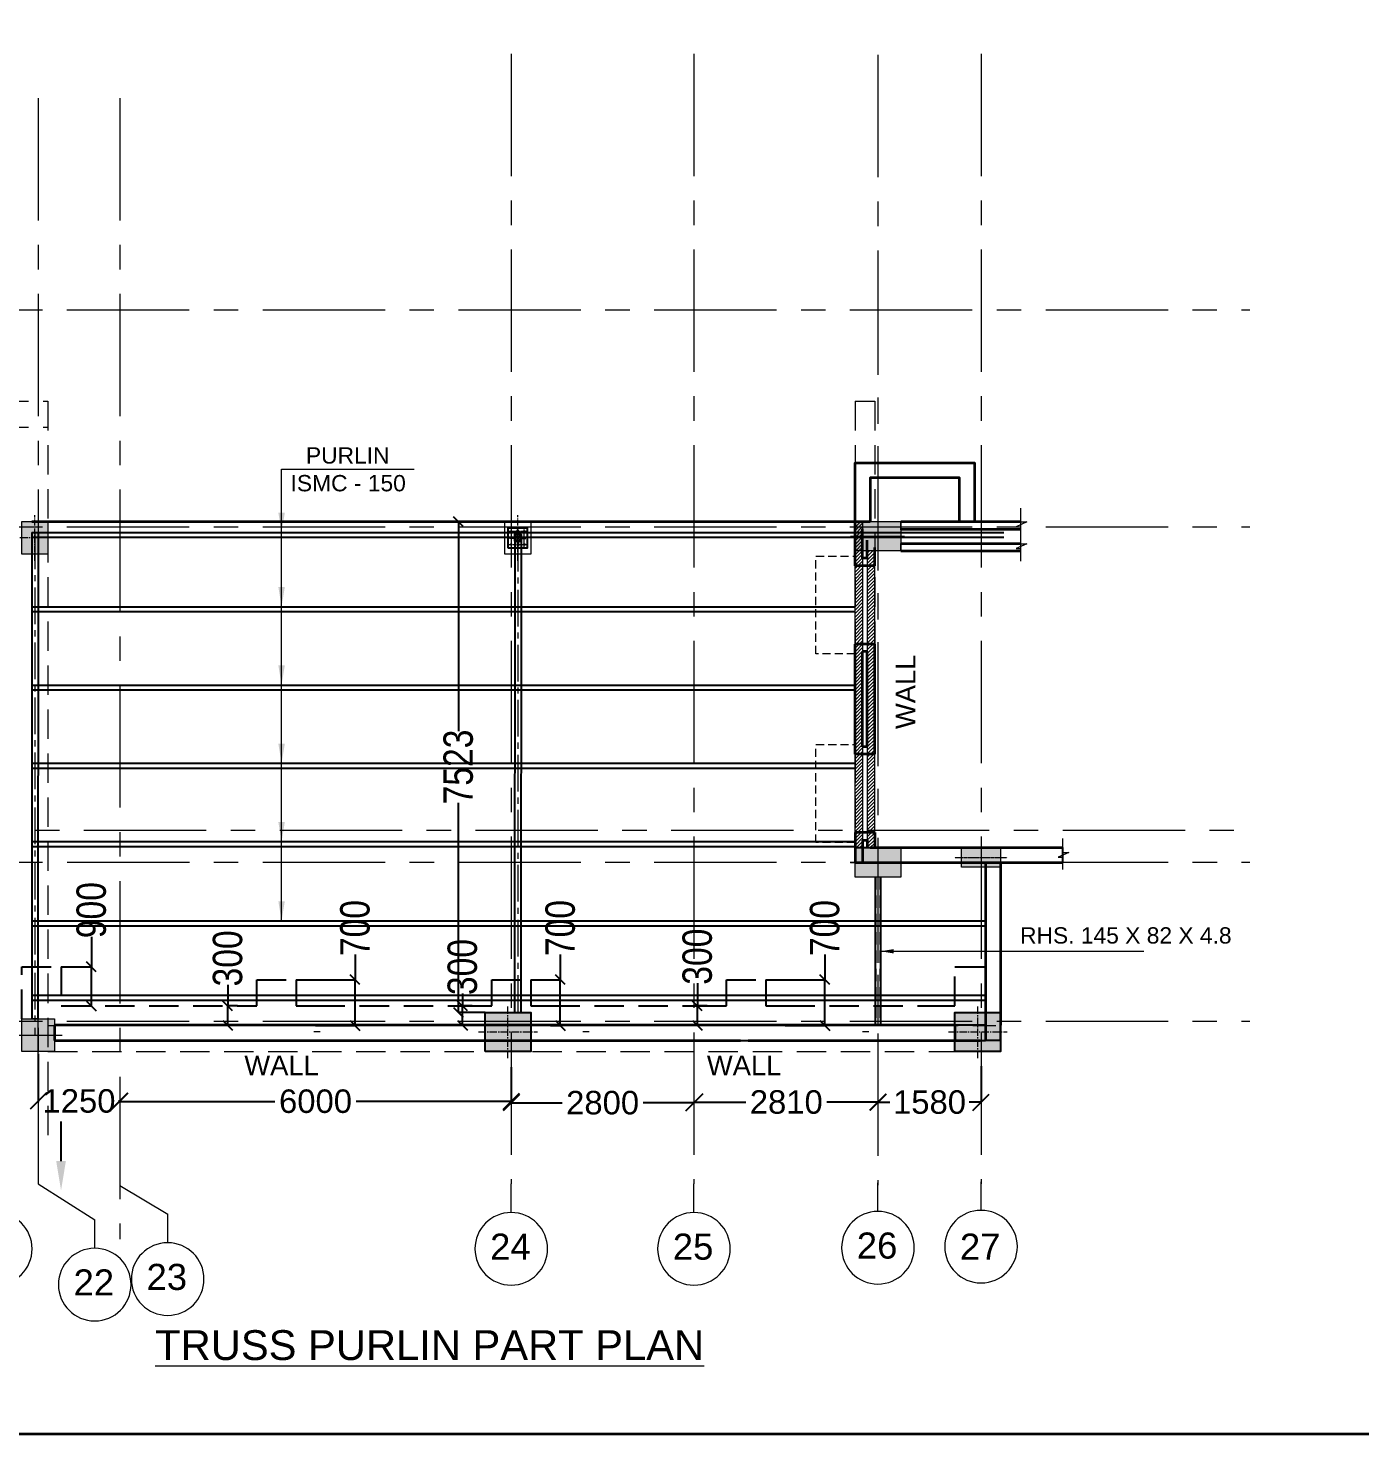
# Model space of a CAD drawing. Header units: inches. Extents: x 1789308 to 1948517, y 1504002 to 1708835.
# Drawn here: x 1838622 to 1859033, y 1604119 to 1625667 of the extents above; entities that cross this region are included whole.
import ezdxf
from ezdxf import colors
from ezdxf.entities.mleader import LeaderData, LeaderLine
from ezdxf.enums import TextEntityAlignment as Align
from ezdxf.math import Vec2, Vec3

# ---------------------------------------------------------------- set-up
doc = ezdxf.new("R2010")
doc.units = ezdxf.units.IN
doc.header["$LTSCALE"] = 0.015
doc.header["$MEASUREMENT"] = 0
doc.header["$PDMODE"] = 34
doc.header["$PDSIZE"] = -0.1
for name, pattern in [('$DDT_AUDIT_GENERATED_(C)', [0]), ('CENTER', [2, 1.25, -0.25, 0.25, -0.25]), ('CENTER2', [1.125, 0.75, -0.125, 0.125, -0.125]), ('DASHED2', [0.375, 0.25, -0.125]), ('HIDDEN', [0.375, 0.25, -0.125]), ('HIDDEN2', [0.1875, 0.125, -0.0625])]:
    doc.linetypes.add(name, pattern=pattern)
for name, color, linetype, lineweight in [('CENTER LINE', 1, 'CENTER2', 18), ('COLUMN - HACTH - STR', 25, '$DDT_AUDIT_GENERATED_(C)', 15), ('COLUMN - STR', 6, 'Continuous', 15), ('ELE', 8, 'Continuous', 13), ('GRID - BEAM - STR', 251, 'CENTER', 18), ('GRID - COLUMN - STR', 251, 'CENTER', 15), ('PLATE', 1, 'Continuous', 25), ('SECTION -  LINE - STR', 3, 'Continuous', 20), ('TEXT', 7, 'Continuous', 5), ('TRUSS', 82, 'Continuous', 25), ('wall', 1, 'Continuous', 35)]:
    doc.layers.add(name, color=color, linetype=linetype, lineweight=lineweight)
for name, color, linetype in [('DIM - GRID - STR', 7, 'Continuous'), ('DIM DEM', 191, 'Continuous'), ('dimantion', 113, 'Continuous'), ('STR_Dimension_Pranav', 30, 'Continuous'), ('TITLE', 7, 'Continuous'), ('TXT', 2, 'Continuous')]:
    doc.layers.add(name, color=color, linetype=linetype)
doc.styles.add('a1', font='arial.ttf', dxfattribs={"height": 2})
doc.styles.add('arial', font='ARIALN.TTF')
doc.styles.add('ARIAL NARROW', font='ARIALN.TTF')
doc.styles.add('Basic', font='arial.ttf')
doc.styles.add('DIM 400', font='times.ttf', dxfattribs={"height": 400})
doc.styles.add('PRADEEP - STR', font='swissel.ttf')
doc.dimstyles.new('GRID DIM', dxfattribs={"dimtxt": 350, "dimasz": 250, "dimexe": 0.1, "dimexo": 0.1, "dimgap": 0.09, "dimtad": 0, "dimdec": 0, "dimzin": 0, "dimdsep": 46, "dimtxsty": 'PRADEEP - STR', "dimblk": 'OBLIQUE', "dimcen": 0.09, "dimclrd": 73, "dimclre": 73, "dimclrt": 256, "dimadec": 0, "dimazin": 0, "dimtfac": 1, "dimtdec": 0, "dimtofl": 0, "dimtmove": 1, "dimatfit": 3, "dimfxl": 1.25, "dimtolj": 1, "dimtzin": 0, "dimlwd": -1, "dimlwe": -1, "dimarcsym": 2})
doc.dimstyles.new('SHIFT DIM', dxfattribs={"dimtxt": 250, "dimasz": 200, "dimexe": 100, "dimexo": 100, "dimgap": 0.02, "dimtad": 0, "dimdec": 0, "dimzin": 0, "dimdsep": 46, "dimtxsty": 'ARIAL NARROW', "dimblk": 'OBLIQUE', "dimcen": 0.09, "dimdle": 150, "dimclrd": 256, "dimclre": 256, "dimclrt": 7, "dimadec": 0, "dimazin": 0, "dimtfac": 1, "dimtdec": 0, "dimtofl": 0, "dimtmove": 0, "dimatfit": 3, "dimfxl": 0.1, "dimtolj": 1, "dimtzin": 0, "dimlwd": 13, "dimlwe": 13, "dimarcsym": 0})
doc.dimstyles.new('Working Dim', dxfattribs={"dimtxt": 250, "dimasz": 200, "dimexe": 0.09, "dimexo": 0.0625, "dimgap": 0, "dimtad": 0, "dimdec": 0, "dimzin": 0, "dimdsep": 46, "dimtxsty": 'PRADEEP - STR', "dimblk": 'OBLIQUE', "dimcen": 0.09, "dimclrd": 256, "dimclre": 256, "dimadec": 0, "dimazin": 0, "dimtfac": 1, "dimtdec": 0, "dimtofl": 0, "dimtmove": 1, "dimatfit": 3, "dimldrblk": 'OBLIQUE', "dimfxl": 1, "dimtolj": 1, "dimtzin": 0, "dimlwd": -1, "dimlwe": -1, "dimarcsym": 0})

# ---------------------------------------------------------------- blocks, each defined once
blk = doc.blocks.new('400x500')
at = {"layer": 'COLUMN - HACTH - STR'}
h = blk.add_hatch(color=256, dxfattribs=at)
h.dxf.hatch_style = 1
h.paths.add_polyline_path([(0, 0), (400, 0), (400, -500), (0, -500)])
at = {"layer": 'CENTER LINE', "ltscale": 8000}
for points in [[(200, -600), (200, 100)], [(500, -250), (-100, -250)]]:
    blk.add_lwpolyline(points, dxfattribs=at)
at = {"layer": 'COLUMN - STR'}
blk.add_lwpolyline([(0, 0), (400, 0), (400, -500), (0, -500)], close=True, dxfattribs=at)
blk = doc.blocks.new('_Oblique')
at = {"color": 0, "linetype": 'ByBlock', "lineweight": -2}
blk.add_line((-0.5, -0.5), (0.5, 0.5), dxfattribs=at)
blk = doc.blocks.new('*D605')
at = {"layer": 'Defpoints', "color": 0, "linetype": 'ByBlock', "transparency": 16777216}
for p in [(1839129, 1611278), (1839592, 1611278), (1839128, 1610679)]:
    blk.add_point(p, dxfattribs=at)
at = {"layer": 'dimantion', "linetype": 'ByBlock', "transparency": 16777216}
for p, q in [((1839592, 1611740), (1839592, 1611278)), ((1839129, 1611278), (1839592, 1611278)), ((1839592, 1610679), (1839592, 1611278)), ((1839128, 1610679), (1839592, 1610679))]:
    blk.add_line(p, q, dxfattribs=at)
at = {"layer": 'dimantion', "linetype": 'ByBlock', "transparency": 16777216, "xscale": 150, "yscale": 150, "zscale": 150}
for p, rotation in [((1839592, 1611278), 90), ((1839592, 1610679), 270)]:
    blk.add_blockref('_Oblique', p, dxfattribs=dict(at, rotation=rotation))
at = {"layer": 'dimantion', "color": 4, "linetype": 'ByBlock', "transparency": 16777216, "insert": (1839592, 1612147), "char_height": 450, "attachment_point": 5, "rotation": 90, "style": 'arial'}
blk.add_mtext('\\A1;900', dxfattribs=at)
blk = doc.blocks.new('*D606')
at = {"layer": 'Defpoints', "color": 0, "linetype": 'ByBlock', "transparency": 16777216}
for p in [(1842729, 1611080), (1843633, 1611080), (1843029, 1610379)]:
    blk.add_point(p, dxfattribs=at)
at = {"layer": 'dimantion', "linetype": 'ByBlock', "transparency": 16777216}
for p, q in [((1843633, 1611466), (1843633, 1611080)), ((1842729, 1611080), (1843633, 1611080)), ((1843633, 1610379), (1843633, 1611080)), ((1843029, 1610379), (1843633, 1610379))]:
    blk.add_line(p, q, dxfattribs=at)
at = {"layer": 'dimantion', "linetype": 'ByBlock', "transparency": 16777216, "xscale": 150, "yscale": 150, "zscale": 150}
for p, rotation in [((1843633, 1611080), 90), ((1843633, 1610379), 270)]:
    blk.add_blockref('_Oblique', p, dxfattribs=dict(at, rotation=rotation))
at = {"layer": 'dimantion', "color": 4, "linetype": 'ByBlock', "transparency": 16777216, "insert": (1843633, 1611872), "char_height": 450, "attachment_point": 5, "rotation": 90, "style": 'arial'}
blk.add_mtext('\\A1;700', dxfattribs=at)
blk = doc.blocks.new('*D607')
at = {"layer": 'Defpoints', "color": 0, "linetype": 'ByBlock', "transparency": 16777216}
for p in [(1841681, 1610679), (1841829, 1610679), (1841829, 1610381)]:
    blk.add_point(p, dxfattribs=at)
at = {"layer": 'dimantion', "linetype": 'ByBlock', "transparency": 16777216}
for p, q in [((1841681, 1611000), (1841681, 1610679)), ((1841829, 1610679), (1841681, 1610679)), ((1841681, 1610381), (1841681, 1610679)), ((1841829, 1610381), (1841681, 1610381))]:
    blk.add_line(p, q, dxfattribs=at)
at = {"layer": 'dimantion', "linetype": 'ByBlock', "transparency": 16777216, "xscale": 150, "yscale": 150, "zscale": 150}
for p, rotation in [((1841681, 1610679), 90), ((1841681, 1610381), 270)]:
    blk.add_blockref('_Oblique', p, dxfattribs=dict(at, rotation=rotation))
at = {"layer": 'dimantion', "color": 4, "linetype": 'ByBlock', "transparency": 16777216, "insert": (1841681, 1611407), "char_height": 450, "attachment_point": 5, "rotation": 90, "style": 'arial'}
blk.add_mtext('\\A1;300', dxfattribs=at)
blk = doc.blocks.new('*D608')
at = {"layer": 'Defpoints', "color": 0, "linetype": 'ByBlock', "transparency": 16777216}
for p in [(1846327, 1611080), (1846779, 1611080), (1846627, 1610379)]:
    blk.add_point(p, dxfattribs=at)
at = {"layer": 'dimantion', "linetype": 'ByBlock', "transparency": 16777216}
for p, q in [((1846779, 1611466), (1846779, 1611080)), ((1846327, 1611080), (1846779, 1611080)), ((1846779, 1610379), (1846779, 1611080)), ((1846627, 1610379), (1846779, 1610379))]:
    blk.add_line(p, q, dxfattribs=at)
at = {"layer": 'dimantion', "linetype": 'ByBlock', "transparency": 16777216, "xscale": 150, "yscale": 150, "zscale": 150}
for p, rotation in [((1846779, 1611080), 90), ((1846779, 1610379), 270)]:
    blk.add_blockref('_Oblique', p, dxfattribs=dict(at, rotation=rotation))
at = {"layer": 'dimantion', "color": 4, "linetype": 'ByBlock', "transparency": 16777216, "insert": (1846779, 1611872), "char_height": 450, "attachment_point": 5, "rotation": 90, "style": 'arial'}
blk.add_mtext('\\A1;700', dxfattribs=at)
blk = doc.blocks.new('*D609')
at = {"layer": 'Defpoints', "color": 0, "linetype": 'ByBlock', "transparency": 16777216}
for p in [(1845279, 1610679), (1845427, 1610679), (1845427, 1610381)]:
    blk.add_point(p, dxfattribs=at)
at = {"layer": 'dimantion', "linetype": 'ByBlock', "transparency": 16777216}
for p, q in [((1845279, 1610868), (1845279, 1610679)), ((1845427, 1610679), (1845279, 1610679)), ((1845279, 1610381), (1845279, 1610679)), ((1845427, 1610381), (1845279, 1610381))]:
    blk.add_line(p, q, dxfattribs=at)
at = {"layer": 'dimantion', "linetype": 'ByBlock', "transparency": 16777216, "xscale": 150, "yscale": 150, "zscale": 150}
for p, rotation in [((1845279, 1610679), 90), ((1845279, 1610381), 270)]:
    blk.add_blockref('_Oblique', p, dxfattribs=dict(at, rotation=rotation))
at = {"layer": 'dimantion', "color": 4, "linetype": 'ByBlock', "transparency": 16777216, "insert": (1845279, 1611275), "char_height": 450, "attachment_point": 5, "rotation": 90, "style": 'arial'}
blk.add_mtext('\\A1;300', dxfattribs=at)
blk = doc.blocks.new('*D610')
at = {"layer": 'Defpoints', "color": 0, "linetype": 'ByBlock', "transparency": 16777216}
for p in [(1849927, 1611080), (1850832, 1611080), (1850227, 1610379)]:
    blk.add_point(p, dxfattribs=at)
at = {"layer": 'dimantion', "linetype": 'ByBlock', "transparency": 16777216}
for p, q in [((1850832, 1611466), (1850832, 1611080)), ((1849927, 1611080), (1850832, 1611080)), ((1850832, 1610379), (1850832, 1611080)), ((1850227, 1610379), (1850832, 1610379))]:
    blk.add_line(p, q, dxfattribs=at)
at = {"layer": 'dimantion', "linetype": 'ByBlock', "transparency": 16777216, "xscale": 150, "yscale": 150, "zscale": 150}
for p, rotation in [((1850832, 1611080), 90), ((1850832, 1610379), 270)]:
    blk.add_blockref('_Oblique', p, dxfattribs=dict(at, rotation=rotation))
at = {"layer": 'dimantion', "color": 4, "linetype": 'ByBlock', "transparency": 16777216, "insert": (1850832, 1611872), "char_height": 450, "attachment_point": 5, "rotation": 90, "style": 'arial'}
blk.add_mtext('\\A1;700', dxfattribs=at)
blk = doc.blocks.new('*D611')
at = {"layer": 'Defpoints', "color": 0, "linetype": 'ByBlock', "transparency": 16777216}
for p in [(1848879, 1610679), (1849027, 1610679), (1849027, 1610381)]:
    blk.add_point(p, dxfattribs=at)
at = {"layer": 'dimantion', "linetype": 'ByBlock', "transparency": 16777216}
for p, q in [((1848879, 1611027), (1848879, 1610679)), ((1849027, 1610679), (1848879, 1610679)), ((1848879, 1610381), (1848879, 1610679)), ((1849027, 1610381), (1848879, 1610381))]:
    blk.add_line(p, q, dxfattribs=at)
at = {"layer": 'dimantion', "linetype": 'ByBlock', "transparency": 16777216, "xscale": 150, "yscale": 150, "zscale": 150}
for p, rotation in [((1848879, 1610679), 90), ((1848879, 1610381), 270)]:
    blk.add_blockref('_Oblique', p, dxfattribs=dict(at, rotation=rotation))
at = {"layer": 'dimantion', "color": 4, "linetype": 'ByBlock', "transparency": 16777216, "insert": (1848879, 1611434), "char_height": 450, "attachment_point": 5, "rotation": 90, "style": 'arial'}
blk.add_mtext('\\A1;300', dxfattribs=at)
blk = doc.blocks.new('C-500X500')
at = {"layer": 'COLUMN - HACTH - STR'}
blk.add_hatch(color=256, dxfattribs=at).paths.add_polyline_path([(0, 0), (0, -500), (500, -500), (500, 0)])
at = {"layer": 'COLUMN - STR'}
for p, q in [((250, -615), (250, 92)), ((-119, -250), (615, -250))]:
    blk.add_line(p, q, dxfattribs=at)
blk.add_lwpolyline([(0, 0), (500, 0), (500, -500), (0, -500)], close=True, dxfattribs=at)
blk = doc.blocks.new('COL 600X700')
at = {"layer": 'COLUMN - HACTH - STR', "ltscale": 100}
blk.add_hatch(color=256, dxfattribs=at).paths.add_polyline_path([(600, 0), (0, 0), (0, -700), (600, -700)])
at = {"layer": 'CENTER LINE', "color": 6, "ltscale": 10000}
for points in [[(300, 100), (300, -800)], [(-100, -350), (700, -350)]]:
    blk.add_lwpolyline(points, dxfattribs=at)
at = {"layer": 'COLUMN - STR', "linetype": 'Continuous', "lineweight": -3, "ltscale": 100}
blk.add_lwpolyline([(0, 0), (600, 0), (600, -700), (0, -700)], close=True, dxfattribs=at)
blk = doc.blocks.new('450X700')
at = {"layer": 'COLUMN - HACTH - STR'}
blk.add_hatch(color=256, dxfattribs=at).paths.add_polyline_path([(0, 0), (0, -700), (450, -700), (450, 0)])
at = {"layer": 'COLUMN - STR'}
for p, q in [((225, -773), (225, 59)), ((-77, -350), (520, -350))]:
    blk.add_line(p, q, dxfattribs=at)
blk.add_lwpolyline([(0, 0), (450, 0), (450, -700), (0, -700)], close=True, dxfattribs=at)
blk = doc.blocks.new('GRID NOS')
at = {"layer": 'GRID - BEAM - STR', "color": 3, "linetype": 'Continuous', "lineweight": 15}
blk.add_line((0, -0.205), (0, 0.17), dxfattribs=at)
blk.add_circle((0, -0.682), 0.477, dxfattribs=at)
blk = doc.blocks.new('*D598')
at = {"layer": 'Defpoints', "color": 0, "transparency": 16777216}
for p in [(1840027, 1609216), (1846027, 1609216), (1846027, 1609204)]:
    blk.add_point(p, dxfattribs=at)
at = {"layer": 'DIM - GRID - STR', "color": 73, "linetype": 'ByBlock', "transparency": 16777216}
for p, q in [((1840027, 1609216), (1842406, 1609216)), ((1846027, 1609216), (1843648, 1609216)), ((1846027, 1609204), (1846027, 1609216))]:
    blk.add_line(p, q, dxfattribs=at)
at = {"layer": 'DIM - GRID - STR', "color": 73, "transparency": 16777216, "xscale": 250, "yscale": 250, "zscale": 250, "rotation": 180}
blk.add_blockref('_Oblique', (1840027, 1609216), dxfattribs=at)
at = {"layer": 'DIM - GRID - STR', "color": 73, "transparency": 16777216, "xscale": 250, "yscale": 250, "zscale": 250}
blk.add_blockref('_Oblique', (1846027, 1609216), dxfattribs=at)
at = {"layer": 'DIM - GRID - STR', "transparency": 16777216, "insert": (1843027, 1609216), "char_height": 360, "attachment_point": 5, "style": 'PRADEEP - STR'}
blk.add_mtext('\\A1;6000', dxfattribs=at)
blk = doc.blocks.new('*D599')
at = {"layer": 'Defpoints', "color": 0, "transparency": 16777216}
for p in [(1848837, 1609204), (1851647, 1609204), (1851647, 1609204)]:
    blk.add_point(p, dxfattribs=at)
at = {"layer": 'DIM - GRID - STR', "color": 73, "linetype": 'ByBlock', "transparency": 16777216}
for p, q in [((1848837, 1609204), (1849621, 1609204)), ((1851647, 1609204), (1850863, 1609204))]:
    blk.add_line(p, q, dxfattribs=at)
at = {"layer": 'DIM - GRID - STR', "color": 73, "transparency": 16777216, "xscale": 250, "yscale": 250, "zscale": 250, "rotation": 180}
blk.add_blockref('_Oblique', (1848837, 1609204), dxfattribs=at)
at = {"layer": 'DIM - GRID - STR', "color": 73, "transparency": 16777216, "xscale": 250, "yscale": 250, "zscale": 250}
blk.add_blockref('_Oblique', (1851647, 1609204), dxfattribs=at)
at = {"layer": 'DIM - GRID - STR', "transparency": 16777216, "insert": (1850242, 1609204), "char_height": 360, "attachment_point": 5, "style": 'PRADEEP - STR'}
blk.add_mtext('\\A1;2810', dxfattribs=at)
blk = doc.blocks.new('*D600')
at = {"layer": 'Defpoints', "color": 0, "transparency": 16777216}
for p in [(1853227, 1609757), (1851647, 1609203), (1853227, 1609203)]:
    blk.add_point(p, dxfattribs=at)
at = {"layer": 'DIM - GRID - STR', "color": 73, "linetype": 'ByBlock', "transparency": 16777216}
for p, q in [((1853227, 1609757), (1853227, 1609203)), ((1851647, 1609203), (1851829, 1609203)), ((1853227, 1609203), (1853045, 1609203))]:
    blk.add_line(p, q, dxfattribs=at)
at = {"layer": 'DIM - GRID - STR', "color": 73, "transparency": 16777216, "xscale": 250, "yscale": 250, "zscale": 250, "rotation": 180}
blk.add_blockref('_Oblique', (1851647, 1609203), dxfattribs=at)
at = {"layer": 'DIM - GRID - STR', "color": 73, "transparency": 16777216, "xscale": 250, "yscale": 250, "zscale": 250}
blk.add_blockref('_Oblique', (1853227, 1609203), dxfattribs=at)
at = {"layer": 'DIM - GRID - STR', "transparency": 16777216, "insert": (1852437, 1609203), "char_height": 360, "attachment_point": 5, "style": 'PRADEEP - STR'}
blk.add_mtext('\\A1;1580', dxfattribs=at)
blk = doc.blocks.new('*D601')
at = {"layer": 'Defpoints', "color": 0, "transparency": 16777216}
for p in [(1846027, 1609739), (1846027, 1609194), (1848827, 1609194)]:
    blk.add_point(p, dxfattribs=at)
at = {"layer": 'DIM - GRID - STR', "color": 73, "linetype": 'ByBlock', "transparency": 16777216}
for p, q in [((1846027, 1609739), (1846027, 1609193)), ((1846027, 1609194), (1846806, 1609194)), ((1848827, 1609194), (1848048, 1609194))]:
    blk.add_line(p, q, dxfattribs=at)
at = {"layer": 'DIM - GRID - STR', "color": 73, "transparency": 16777216, "xscale": 250, "yscale": 250, "zscale": 250, "rotation": 180}
blk.add_blockref('_Oblique', (1846027, 1609194), dxfattribs=at)
at = {"layer": 'DIM - GRID - STR', "color": 73, "transparency": 16777216, "xscale": 250, "yscale": 250, "zscale": 250}
blk.add_blockref('_Oblique', (1848827, 1609194), dxfattribs=at)
at = {"layer": 'DIM - GRID - STR', "transparency": 16777216, "insert": (1847427, 1609194), "char_height": 360, "attachment_point": 5, "style": 'PRADEEP - STR'}
blk.add_mtext('\\A1;2800', dxfattribs=at)
blk = doc.blocks.new('*D602')
at = {"layer": 'Defpoints', "color": 0, "transparency": 16777216}
for p in [(1838777, 1609947), (1838777, 1609220), (1840027, 1609220)]:
    blk.add_point(p, dxfattribs=at)
at = {"layer": 'DIM - GRID - STR', "color": 73, "linetype": 'ByBlock', "transparency": 16777216}
for p, q in [((1838777, 1609946), (1838777, 1609220)), ((1838777, 1609220), (1838794, 1609220)), ((1840027, 1609220), (1840010, 1609220))]:
    blk.add_line(p, q, dxfattribs=at)
at = {"layer": 'DIM - GRID - STR', "color": 73, "transparency": 16777216, "xscale": 250, "yscale": 250, "zscale": 250, "rotation": 180}
blk.add_blockref('_Oblique', (1838777, 1609220), dxfattribs=at)
at = {"layer": 'DIM - GRID - STR', "color": 73, "transparency": 16777216, "xscale": 250, "yscale": 250, "zscale": 250}
blk.add_blockref('_Oblique', (1840027, 1609220), dxfattribs=at)
at = {"layer": 'DIM - GRID - STR', "transparency": 16777216, "insert": (1839402, 1609220), "char_height": 360, "attachment_point": 5, "style": 'PRADEEP - STR'}
blk.add_mtext('\\A1;1250', dxfattribs=at)
blk = doc.blocks.new('300  600')
at = {"layer": 'COLUMN - HACTH - STR'}
h = blk.add_hatch(color=256, dxfattribs=at)
h.dxf.hatch_style = 1
h.paths.add_polyline_path([(-150, 300), (150, 300), (150, -300), (-150, -300)])
at = {"layer": 'CENTER LINE'}
for points in [[(0, 400), (0, -400)], [(250, 0), (-250, 0)]]:
    blk.add_lwpolyline(points, dxfattribs=at)
at = {"layer": 'COLUMN - STR'}
blk.add_lwpolyline([(-150, 300), (150, 300), (150, -300), (-150, -300)], close=True, dxfattribs=at)
blk = doc.blocks.new('A$C48700C87')
at = {"layer": 'CENTER LINE'}
for p, q in [((150, 100), (-150, 100)), ((-100, 150), (-100, -150)), ((100, -150), (100, 150)), ((-150, -100), (150, -100))]:
    blk.add_line(p, q, dxfattribs=at)
at = {"layer": 'CENTER LINE', "ltscale": 8000}
for points in [[(0, -350), (0, 350)], [(300, 0), (-300, 0)]]:
    blk.add_lwpolyline(points, dxfattribs=at)
at = {"layer": 'COLUMN - STR'}
blk.add_lwpolyline([(-200, 250), (200, 250), (200, -250), (-200, -250)], close=True, dxfattribs=at)
at = {"layer": 'GRID - COLUMN - STR', "ltscale": 100000}
for p, q in [((-46, 46), (46, -46)), ((-46, -46), (46, 46))]:
    blk.add_line(p, q, dxfattribs=at)
at = {"layer": 'PLATE'}
for p, q in [((-50, 6), (-125, 6)), ((-50, 0), (-125, 0)), ((-6, 50), (-6, 125)), ((0, 50), (0, 125)), ((6, 50), (6, 125)), ((50, 6), (125, 6)), ((50, 0), (125, 0)), ((-50, -6), (-125, -6)), ((-6, -50), (-6, -125)), ((0, -50), (0, -125)), ((6, -50), (6, -125)), ((50, -6), (125, -6))]:
    blk.add_line(p, q, dxfattribs=at)
blk.add_lwpolyline([(-150, -150), (150, -150), (150, 150), (-150, 150)], close=True, dxfattribs=at)
for points in [[(-125, 6), (-125, -6)], [(6, 125), (-6, 125)], [(125, -6), (125, 6)], [(-6, -125), (6, -125)]]:
    blk.add_lwpolyline(points, dxfattribs=at)
for centre in [(-100, 100), (100, 100), (-100, -100), (100, -100)]:
    blk.add_circle(centre, 8, dxfattribs=at)
at = {"layer": 'TRUSS'}
for points in [[(-50, -50), (50, -50), (50, 50), (-50, 50)], [(-46, -46), (46, -46), (46, 46), (-46, 46)]]:
    blk.add_lwpolyline(points, close=True, dxfattribs=at)
blk = doc.blocks.new('*D565')
at = {"layer": 'Defpoints', "color": 0, "linetype": 'ByBlock', "transparency": 16777216}
for p in [(1845216, 1618103), (1846027, 1618103), (1845627, 1610580)]:
    blk.add_point(p, dxfattribs=at)
at = {"layer": 'dimantion', "linetype": 'ByBlock', "transparency": 16777216}
for p, q in [((1846027, 1618103), (1845216, 1618103)), ((1845216, 1618103), (1845216, 1614890)), ((1845216, 1610580), (1845216, 1613792)), ((1845627, 1610580), (1845216, 1610580))]:
    blk.add_line(p, q, dxfattribs=at)
at = {"layer": 'dimantion', "linetype": 'ByBlock', "transparency": 16777216, "xscale": 150, "yscale": 150, "zscale": 150}
for p, rotation in [((1845216, 1618103), 90), ((1845216, 1610580), 270)]:
    blk.add_blockref('_Oblique', p, dxfattribs=dict(at, rotation=rotation))
at = {"layer": 'dimantion', "color": 4, "linetype": 'ByBlock', "transparency": 16777216, "insert": (1845216, 1614341), "char_height": 450, "attachment_point": 5, "rotation": 90, "style": 'arial'}
blk.add_mtext('\\A1;7523', dxfattribs=at)

msp = doc.modelspace()

# ---------------------------------------------------------------- hatches: boundary and pattern name
at = {"layer": 'SECTION -  LINE - STR'}
h = msp.add_hatch(dxfattribs=at)
h.set_pattern_fill('ANSI31', color=161, scale=300)
h.set_pattern_definition([(45, (448702.856, 759807.845), (-26.5165043, 26.5165043), [])])
h.paths.add_polyline_path([(1851481.7, 1613105.4), (1851596.9, 1613105.4), (1851596.9, 1617653.8), (1851481.7, 1617653.8)])
h.paths.add_polyline_path([(1851296.8, 1618103.8), (1851411.9, 1618103.8), (1851411.9, 1613105.4), (1851296.8, 1613105.4)])

# ---------------------------------------------------------------- linework, layer by layer
msp.add_lwpolyline([(1825729.7, 1675502.6), (1926796.4, 1675502.6), (1926796.4, 1604118.9), (1825729.7, 1604118.9)], close=True)
at = {"color": 1}
for points in [[(1854475.9, 1612874.9), (1851296.9, 1612874.9), (1851296.9, 1613105.4), (1854475.9, 1613105.4)], [(1853296.9, 1610152.9), (1853526.9, 1610152.9), (1853526.9, 1612874.9), (1853296.9, 1612874.9)], [(1839026.9, 1610151.3), (1853296.9, 1610151.3), (1853296.9, 1610381.3), (1839026.9, 1610381.3)]]:
    msp.add_lwpolyline(points, close=True, dxfattribs=at)
at = {"layer": 'CENTER LINE', "ltscale": 50000}
for points in [[(1838726.9, 1617937.4), (1838726.9, 1610228.5)], [(1846128.9, 1617902.8), (1846126.9, 1610580.5)]]:
    msp.add_lwpolyline(points, dxfattribs=at)
at = {"layer": 'COLUMN - HACTH - STR', "linetype": 'DASHED2', "ltscale": 120000}
for p, q in [((1832776.9, 1619948.4), (1838926.9, 1619948.4)), ((1838926.9, 1619948.4), (1838926.9, 1608554.8)), ((1851297.1, 1619948.4), (1851296.5, 1613102.4)), ((1851596.8, 1619948.4), (1851596.4, 1613103.1)), ((1832776.9, 1619548.4), (1838926.9, 1619548.4)), ((1838926.9, 1610380.5), (1853454.4, 1610380.5)), ((1838926.9, 1609980.5), (1853526.9, 1609980.5))]:
    msp.add_line(p, q, dxfattribs=at)
at = {"layer": 'COLUMN - HACTH - STR', "linetype": 'DASHED2', "lineweight": -2, "ltscale": 120000}
for p, q in [((1852827, 1610679.1), (1852827.6, 1611279.1)), ((1852827.6, 1611279.1), (1853296.2, 1611279.1)), ((1842128.6, 1610679.1), (1842128.6, 1611080.1)), ((1842128.6, 1611080.1), (1842728.6, 1611080.1)), ((1842728.6, 1611080.1), (1842728.6, 1610679.1)), ((1845726.9, 1610679.1), (1845726.9, 1611080.1)), ((1845726.9, 1611080.1), (1846326.9, 1611080.1)), ((1846326.9, 1611080.1), (1846326.9, 1610679.1)), ((1849327.2, 1610679.1), (1849327.2, 1611080.1)), ((1849327.2, 1611080.1), (1849927.2, 1611080.1)), ((1849927.2, 1611080.1), (1849927.2, 1610679.1)), ((1841828.6, 1610679.1), (1842128.6, 1610679.1)), ((1842728.6, 1610679.1), (1843028.6, 1610679.1)), ((1845426.9, 1610679.1), (1845726.9, 1610679.1)), ((1846326.9, 1610679.1), (1846626.9, 1610679.1)), ((1849027.2, 1610679.1), (1849327.2, 1610679.1)), ((1849927.2, 1610679.1), (1850227.2, 1610679.1)), ((1852627, 1610679.1), (1852827, 1610679.1))]:
    msp.add_line(p, q, dxfattribs=at)
at = {"layer": 'COLUMN - HACTH - STR', "linetype": 'DASHED2', "ltscale": 120000}
for points in [[(1851297.1, 1619948.4), (1851596.8, 1619948.4)], [(1851996.8, 1613103.2), (1852926.9, 1613103.2)], [(1851996.8, 1612873.2), (1852926.9, 1612873.2)], [(1853296.9, 1612803.2), (1853296.9, 1610580.5)], [(1853526.9, 1612803.2), (1853526.9, 1610580.5)]]:
    msp.add_lwpolyline(points, dxfattribs=at)
at = {"layer": 'COLUMN - HACTH - STR', "linetype": 'DASHED2', "lineweight": -2, "ltscale": 120000}
for points in [[(1838526.9, 1610479.1), (1838527.8, 1611279.1), (1839128.1, 1611278.4), (1839128.1, 1610679.1)], [(1839128.1, 1610679.1), (1841828.6, 1610679.1)], [(1843028.6, 1610679.1), (1845426.6, 1610679.1)], [(1846626.6, 1610679.1), (1849028.6, 1610679.1)], [(1850228.6, 1610679.1), (1852627, 1610679.2)]]:
    msp.add_lwpolyline(points, dxfattribs=at)
at = {"layer": 'ELE', "color": 2}
for p, q in [((1851296.8, 1618102.8), (1851296.8, 1619004.5)), ((1853127.2, 1619004.5), (1851299.2, 1619004.5)), ((1853127.2, 1618104.5), (1853127.2, 1619004.5)), ((1852897.2, 1618774.5), (1851526.8, 1618774.5)), ((1851526.8, 1618102.8), (1851526.8, 1618774.5)), ((1852897.2, 1618104.5), (1852897.2, 1618774.5))]:
    msp.add_line(p, q, dxfattribs=at)
at = {"layer": 'ELE'}
for p, q in [((1851296.9, 1616225.6), (1851296.9, 1617425.6)), ((1851296.7, 1613335.9), (1851296.7, 1614535.9))]:
    msp.add_line(p, q, dxfattribs=at)
at = {"layer": 'ELE', "linetype": 'HIDDEN', "ltscale": 33333}
for points in [[(1851296.9, 1616073.4), (1850696.9, 1616073.4), (1850696.9, 1617573.4), (1851296.9, 1617573.4)], [(1851296.7, 1613183.8), (1850696.7, 1613183.8), (1850696.7, 1614683.8), (1851296.7, 1614683.8)]]:
    msp.add_lwpolyline(points, dxfattribs=at)
at = {"layer": 'GRID - COLUMN - STR', "color": 251, "ltscale": 100000}
for p, q in [((1846026.8, 1625273.3), (1846026.8, 1607950.2)), ((1848826.9, 1625273.3), (1848826.9, 1607950.2)), ((1851646.8, 1625256.7), (1851646.8, 1607933.5)), ((1853226.8, 1625273.3), (1853226.8, 1607950.2)), ((1838776.9, 1624593.1), (1838776.9, 1607950.2)), ((1840026.9, 1624593.1), (1840026.9, 1607105.8)), ((1830217.7, 1621348.7), (1857345.2, 1621348.7)), ((1830217.7, 1618024.2), (1857345.2, 1618024.2)), ((1830478.4, 1613375.3), (1857345.2, 1613375.3)), ((1830218.5, 1612880.6), (1857346, 1612880.6)), ((1830217.7, 1610445.2), (1857345.2, 1610445.2))]:
    msp.add_line(p, q, dxfattribs=at)
at = {"layer": 'GRID - COLUMN - STR', "ltscale": 100000}
for p, q in [((1851646.8, 1622226.6), (1851646.8, 1610379.5)), ((1838776.9, 1607950.2), (1839642.9, 1607401.3)), ((1840026.9, 1607924), (1840761.2, 1607486.1))]:
    msp.add_line(p, q, dxfattribs=at)
at = {"layer": 'GRID - COLUMN - STR', "color": 1, "ltscale": 50000}
for p, q in [((1838678.4, 1617867.4), (1853576.9, 1617867.4)), ((1838678.4, 1617867.4), (1853576.9, 1617867.4)), ((1838678.4, 1617859.6), (1851296.8, 1617859.6)), ((1838678.2, 1616727.9), (1851296.8, 1616727.9)), ((1838678.2, 1616727.9), (1851296.8, 1616727.9)), ((1838678.1, 1615527.9), (1851296.8, 1615527.9)), ((1838678.1, 1615527.9), (1851296.8, 1615527.9)), ((1838677.9, 1614327.6), (1851296.8, 1614327.6)), ((1838677.9, 1614327.6), (1851296.8, 1614327.6)), ((1838677.7, 1613127.3), (1851296.8, 1613127.3)), ((1838677.7, 1613127.3), (1851296.8, 1613127.3)), ((1851646.8, 1612653.2), (1851646.8, 1610379.5)), ((1838677.5, 1611912.9), (1853296.9, 1611912.9)), ((1838677.5, 1611912.9), (1853296.9, 1611912.9)), ((1838677.3, 1610771.2), (1853296.9, 1610771.2)), ((1838677.3, 1610771.2), (1853296.9, 1610771.2))]:
    msp.add_line(p, q, dxfattribs=at)
at = {"layer": 'SECTION -  LINE - STR', "color": 1}
msp.add_lwpolyline([(1851296.8, 1618102.8), (1851299.2, 1619004.5), (1853127.2, 1619004.5), (1853127.2, 1618104.5), (1852897.2, 1618104.5), (1852897.2, 1618774.5), (1851526.8, 1618774.5), (1851526.8, 1618102.8), (1851296.8, 1618102.8)], dxfattribs=at)
at = {"layer": 'SECTION -  LINE - STR'}
for points in [[(1853831.4, 1618309.3), (1853831.4, 1618096.8), (1853928.9, 1618096.8), (1853764.9, 1618022.8), (1853830.4, 1618022.8), (1853830.4, 1617832.3)], [(1853831.4, 1617974.3), (1853831.4, 1617761.8), (1853928.9, 1617761.8), (1853764.9, 1617687.8), (1853830.4, 1617687.8), (1853830.4, 1617497.3)], [(1854476.8, 1613244.8), (1854476.8, 1613032.3), (1854574.4, 1613032.3), (1854410.4, 1612958.3), (1854475.9, 1612958.3), (1854475.9, 1612767.8)], [(1846174.9, 1610580.5), (1846078.9, 1610580.5)], [(1838773.2, 1610480.6), (1838677.2, 1610480.6)], [(1843098.2, 1610280.5), (1843002.2, 1610280.5)], [(1843098.2, 1610380.5), (1843258.6, 1610380.5)], [(1847221.5, 1610280.5), (1847125.5, 1610280.5)], [(1851506.6, 1610280.5), (1851410.6, 1610280.5)]]:
    msp.add_lwpolyline(points, dxfattribs=at)
at = {"layer": 'SECTION -  LINE - STR', "color": 1}
for points in [[(1851296.8, 1618103.8), (1851411.9, 1618103.8), (1851411.9, 1613105.4), (1851296.8, 1613105.4)], [(1851996.8, 1618103.8), (1853831.4, 1618103.8), (1853831.4, 1617974.3), (1851996.8, 1617974.3)], [(1851481.7, 1613105.4), (1851596.9, 1613105.4), (1851596.9, 1617653.8), (1851481.7, 1617653.8)], [(1851996.8, 1617768.8), (1853830.4, 1617768.8), (1853830.4, 1617653.8), (1851996.8, 1617653.8)]]:
    msp.add_lwpolyline(points, close=True, dxfattribs=at)
at = {"layer": 'TITLE', "color": 125, "lineweight": 35}
msp.add_lwpolyline([(1825729.7, 1604119), (1926796.4, 1604118.9), (1926796.5, 1675502.6), (1825729.7, 1675502.6)], close=True, dxfattribs=at)
at = {"layer": 'TRUSS', "color": 4, "ltscale": 50000}
for p, q in [((1838678.4, 1617937.4), (1853576.9, 1617937.4)), ((1838678.4, 1617862.4), (1853576.9, 1617862.4)), ((1838678.3, 1616797.9), (1851296.8, 1616797.9)), ((1838678.2, 1616722.9), (1851296.8, 1616722.9)), ((1838678.1, 1615597.9), (1851296.8, 1615597.9)), ((1838678.1, 1615522.9), (1851296.8, 1615522.9)), ((1838677.9, 1614397.6), (1851296.8, 1614397.6)), ((1838677.9, 1614322.6), (1851296.8, 1614322.6)), ((1838677.7, 1613197.3), (1851296.8, 1613197.3)), ((1838677.7, 1613122.3), (1851296.8, 1613122.3)), ((1851605.8, 1612653.2), (1851605.8, 1610379.5)), ((1851687.8, 1612653.2), (1851687.8, 1610379.5)), ((1838677.5, 1611982.9), (1853296.9, 1611982.9)), ((1838677.5, 1611907.9), (1853296.9, 1611907.9)), ((1838677.3, 1610841.2), (1853296.9, 1610841.2)), ((1838677.3, 1610766.2), (1853296.9, 1610766.2))]:
    msp.add_line(p, q, dxfattribs=at)
at = {"layer": 'TRUSS', "color": 5, "linetype": 'HIDDEN2', "ltscale": 100000}
for p, q in [((1851610.8, 1612653.2), (1851610.8, 1610379.5)), ((1851682.8, 1612653.2), (1851682.8, 1610379.5))]:
    msp.add_line(p, q, dxfattribs=at)
at = {"layer": 'TRUSS', "color": 3}
for points in [[(1838678.9, 1617937.4), (1838677.2, 1610480.5)], [(1838678.9, 1617937.4), (1838774.9, 1617937.4)], [(1838774.9, 1617937.4), (1838773.2, 1610480.5)], [(1846080.9, 1617902.8), (1846078.9, 1610580.5)], [(1846080.9, 1617902.8), (1846176.9, 1617902.8)], [(1846176.9, 1617902.8), (1846174.9, 1610580.5)]]:
    msp.add_lwpolyline(points, dxfattribs=at)
at = {"layer": 'wall', "color": 161}
msp.add_line((1838678.5, 1618102.8), (1851526.8, 1618102.8), dxfattribs=at)
at = {"layer": 'wall'}
for p, q in [((1851296.9, 1617425.6), (1851296.9, 1618105.6)), ((1851411.9, 1617540.6), (1851411.9, 1617990.6)), ((1851481.9, 1617540.6), (1851481.9, 1617819.9)), ((1851596.9, 1617425.6), (1851596.9, 1617704.9)), ((1851596.9, 1617425.6), (1851296.9, 1617425.6)), ((1851481.9, 1617540.6), (1851411.9, 1617540.6)), ((1851596.9, 1617580.9), (1851596.9, 1617580.9)), ((1851296.8, 1614535.9), (1851296.9, 1616225.6)), ((1851596.8, 1616225.6), (1851296.9, 1616225.6)), ((1851411.9, 1614650.9), (1851411.9, 1616110.6)), ((1851481.8, 1616110.6), (1851411.9, 1616110.6)), ((1851481.8, 1614650.9), (1851481.8, 1616110.6)), ((1851596.7, 1614535.9), (1851596.8, 1616225.6)), ((1851481.8, 1614650.9), (1851411.9, 1614650.9)), ((1851596.7, 1614535.9), (1851296.8, 1614535.9)), ((1851411.8, 1614535.9), (1851411.8, 1614535.9)), ((1851481.7, 1614535.9), (1851481.7, 1614535.9)), ((1851596.7, 1613335.9), (1851296.9, 1613335.9)), ((1851296.9, 1613335.9), (1851296.9, 1612874.9)), ((1851596.7, 1613335.9), (1851596.7, 1613104.9)), ((1851411.9, 1613220.9), (1851411.9, 1612874.9)), ((1851411.9, 1613220.9), (1851481.7, 1613220.9)), ((1851481.7, 1613220.9), (1851481.7, 1613104.9)), ((1851526.9, 1613104.9), (1854476.8, 1613104.9)), ((1851296.9, 1612874.9), (1854475.9, 1612874.9)), ((1853296.9, 1612874.9), (1853296.9, 1610152.2)), ((1853526.9, 1612874.9), (1853526.9, 1610382.3)), ((1852826.9, 1610381.3), (1839026.9, 1610381.3)), ((1839026.9, 1610381.3), (1839026.9, 1610151.3)), ((1852826.9, 1610381.3), (1852826.9, 1610151.3)), ((1839026.9, 1610151.3), (1849541.7, 1610151.3)), ((1849656.7, 1610151.3), (1852826.9, 1610151.3)), ((1852712.9, 1610151.3), (1853211.9, 1610151.3))]:
    msp.add_line(p, q, dxfattribs=at)
for points in [[(1851296.8, 1618102.8), (1851296.8, 1619004.5), (1853127.2, 1619004.5), (1853127.2, 1618104.5)], [(1852897.2, 1618104.5), (1852897.2, 1618774.5), (1851526.8, 1618774.5), (1851526.8, 1618103.8)], [(1851996.8, 1618103.8), (1853831.4, 1618103.8)], [(1851996.8, 1617988.8), (1853831.4, 1617988.8)], [(1851996.8, 1617768.8), (1853831.4, 1617768.8)], [(1851996.8, 1617653.8), (1853831.4, 1617653.8)]]:
    msp.add_lwpolyline(points, dxfattribs=at)

# ---------------------------------------------------------------- block references
at = {"layer": 'COLUMN - STR'}
msp.add_blockref('400x500', (1838526.9, 1618103.2), dxfattribs=at)
at = {"layer": 'COLUMN - STR', "color": 2, "rotation": 269.9999999999999}
for p in [(1851996.8, 1618103.8), (1851996.8, 1613103.2)]:
    msp.add_blockref('450X700', p, dxfattribs=at)
at = {"layer": 'COLUMN - STR', "color": 2}
msp.add_blockref('C-500X500', (1838526.9, 1610480.5), dxfattribs=at)
at = {"layer": 'COLUMN - STR', "color": 1, "rotation": 90}
for p in [(1845626.9, 1609980.5), (1852826.9, 1609980.5)]:
    msp.add_blockref('COL 600X700', p, dxfattribs=at)
at = {"layer": 'GRID - BEAM - STR', "color": 1, "linetype": 'Continuous', "lineweight": 15, "xscale": -1166.666666666666, "yscale": 1166.666666666666, "zscale": 1166.666666666666}
for p in [(1838126.8, 1607751.4), (1846026.8, 1607751.4), (1848826.9, 1607751.4), (1851646.8, 1607768), (1853226.8, 1607784.7), (1840761.2, 1607287.3), (1839642.9, 1607202.4)]:
    msp.add_blockref('GRID NOS', p, dxfattribs=at)
at = {"layer": 'SECTION -  LINE - STR', "rotation": 90}
msp.add_blockref('300  600', (1853226.9, 1612953.2), dxfattribs=at)
at = {"layer": 'TRUSS', "color": 4, "lineweight": 40}
msp.add_blockref('A$C48700C87', (1846126.9, 1617852.8), dxfattribs=at)

# ---------------------------------------------------------------- texts
at = {"layer": 'GRID - BEAM - STR', "color": 4, "linetype": 'Continuous', "lineweight": 15, "style": 'PRADEEP - STR'}
for s, p in [('24', (1846013.7, 1606789.1)), ('25', (1848813.7, 1606789.1)), ('26', (1851633.6, 1606805.7)), ('27', (1853213.7, 1606789.1)), ('22', (1839629.7, 1606240.2)), ('23', (1840748, 1606325))]:
    msp.add_text(s, height=400, dxfattribs=at).set_placement(p, align=Align.CENTER)
at = {"layer": 'STR_Dimension_Pranav', "color": 3, "insert": (1851920.6, 1615493.5), "char_height": 300, "width": 35.728, "attachment_point": 2, "rotation": 90, "style": 'PRADEEP - STR'}
msp.add_mtext('{\\f@Arial Unicode MS|b0|i0|c0|p34;WALL}', dxfattribs=at)
at = {"layer": 'STR_Dimension_Pranav', "color": 3, "char_height": 300, "width": 35.728, "attachment_point": 2, "style": 'PRADEEP - STR'}
for insert in [(1842506.6, 1609917.3), (1849595.6, 1609917.3)]:
    msp.add_mtext('{\\f@Arial Unicode MS|b0|i0|c0|p34;WALL}', dxfattribs=dict(at, insert=insert))
at = {"layer": 'TEXT', "insert": (1840570.1, 1605708.4, 0), "char_height": 457.321, "width": 18523.856, "attachment_point": 1, "style": 'a1'}
msp.add_mtext('{\\LTRUSS PURLIN PART PLAN}', dxfattribs=at)
at = {"layer": 'TXT', "style": 'Basic'}
for s, p in [('PURLIN  ', (1843617.7, 1619115.1)), ('ISMC - 150', (1843527.9, 1618691.8)), ('RHS. 145 X 82 X 4.8 ', (1855494.5, 1611760))]:
    msp.add_text(s, height=250, dxfattribs=at).set_placement(p, align=Align.MIDDLE)

# ---------------------------------------------------------------- dimensions: what is measured, and where the dimension line sits
at = {"layer": 'DIM - GRID - STR'}
for base, p1, p2, picture, middle in [((1838776.9, 1609219.7), (1840026.9, 1609219.7), (1838776.9, 1609946.6), '*D602', (1839401.9, 1609219.7)), ((1846026.8, 1609193.5), (1848826.9, 1609193.5), (1846026.8, 1609739.3), '*D601', (1847426.9, 1609193.5)), ((1853226.8, 1609203.4), (1851646.8, 1609203.4), (1853226.8, 1609757.4), '*D600', (1852436.8, 1609203.4)), ((1846026.8, 1609215.6), (1840026.9, 1609215.6), (1846026.8, 1609203.5), '*D598', (1843026.9, 1609215.6)), ((1851646.8, 1609203.5), (1848836.8, 1609203.5), (1851646.8, 1609203.5), '*D599', (1850241.8, 1609203.5))]:
    dim = msp.add_linear_dim(base=base, p1=p1, p2=p2, dimstyle='GRID DIM', override={"dimtxt": 360, "dimfxl": 0}, dxfattribs=at)
    dim.commit()
    dim.dimension.update_dxf_attribs({"geometry": picture, "text_midpoint": middle})
at = {"layer": 'dimantion', "color": 4, "linetype": 'ByBlock'}
dim = msp.add_linear_dim(base=(1845216.4, 1618102.8), p1=(1845626.9, 1610579.5), p2=(1846026.8, 1618102.8), angle=90, dimstyle='Working Dim', override={"dimtxt": 450, "dimasz": 150, "dimtxsty": 'arial', "dimclrt": 4}, dxfattribs=at)
dim.commit()
dim.dimension.update_dxf_attribs({"geometry": '*D565', "text_midpoint": (1845216.4, 1614341.2)})
for base, p1, p2, text, picture, middle in [((1839591.7, 1611278.4), (1839128.1, 1610679.1), (1839128.8, 1611278.4), '900', '*D605', (1839591.7, 1612146.9)), ((1843633, 1611080.1), (1843028.6, 1610379.1), (1842728.6, 1611080.1), '700', '*D606', (1843730.8, 1611871.9)), ((1846779.1, 1611080.1), (1846626.9, 1610379.1), (1846326.9, 1611080.1), '700', '*D608', (1846695.1, 1611871.9)), ((1850831.7, 1611080.1), (1850227.2, 1610379.1), (1849927.2, 1611080.1), '700', '*D610', (1850929.5, 1611871.9)), ((1841680.8, 1610679.1), (1841828.6, 1610380.5), (1841828.6, 1610679.1), '300', '*D607', (1841596.1, 1611406.8)), ((1848879.4, 1610679.1), (1849027.2, 1610380.5), (1849027.2, 1610679.1), '300', '*D611', (1848913.1, 1611433.8)), ((1845279, 1610679.1), (1845426.9, 1610380.5), (1845426.9, 1610679.1), '300', '*D609', (1845392.1, 1611274.8))]:
    dim = msp.add_linear_dim(base=base, p1=p1, p2=p2, angle=90, text=text, dimstyle='Working Dim', override={"dimtxt": 450, "dimasz": 150, "dimtxsty": 'arial', "dimclrt": 4}, dxfattribs=at)
    dim.commit()
    dim.dimension.update_dxf_attribs({"geometry": picture, "text_midpoint": middle, "dimtype": 160})

# ---------------------------------------------------------------- leaders
at = {"layer": 'DIM DEM'}
for points in [[(1842506.8, 1611982.9), (1842506.8, 1618906.8), (1844538.6, 1618906.8)], [(1842506.8, 1613197.3), (1842506.8, 1618906.8), (1844538.6, 1618906.8)], [(1842506.8, 1614397.6), (1842506.8, 1618906.8), (1844538.6, 1618906.8)], [(1842506.8, 1615597.9), (1842506.8, 1618906.8), (1844538.6, 1618906.8)], [(1842506.8, 1616797.9), (1842506.8, 1618906.8), (1844538.6, 1618906.8)], [(1842506.8, 1617937.4), (1842506.8, 1618906.8), (1844538.6, 1618906.8)]]:
    msp.add_leader(points, dimstyle='SHIFT DIM', override={"dimasz": 300, "dimtxsty": 'PRADEEP - STR'}, dxfattribs=at)
at = {"layer": 'TEXT', "color": 2}
ml = msp.add_multileader_mtext('Standard', dxfattribs=at)
ml.set_content('', color=2, style='DIM 400')
ml.set_leader_properties()
ml.build(insert=Vec2(0, 0))
ml.multileader.update_dxf_attribs({"text_right_attachment_type": 6, "text_top_attachment_type": 0, "text_bottom_attachment_type": 0, "dogleg_length": 0.36, "arrow_head_size": 450})
ctx = ml.context
ctx.base_point, ctx.char_height, ctx.arrow_head_size, ctx.landing_gap_size, ctx.plane_origin, ctx.plane_x_axis, ctx.plane_y_axis = Vec3(1839127, 1608905.6), 0.18, 450, 0.09, Vec3(1839127, 1607317.4), Vec3(0, 1), Vec3(-1, 0)
ctx.right_attachment = 6
notes = []
notes.append((ctx, [(0, (1, 1, 0), (1839127, 1608905.3), (0, 1), 0.36, [(0, [(1839127, 1607849.9), (1839127, 1608905.3)], 256, [])])]))
ctx.mtext.insert, ctx.mtext.text_direction, ctx.mtext.rotation, ctx.mtext.flow_direction = Vec3(1839126.9, 1608905.7), Vec3(0, 1), 1.5707963, 5
at = {"layer": 'TRUSS', "color": 4, "lineweight": 40}
msp.add_leader([(1851687.8, 1611516.4), (1855720.2, 1611516.4)], dimstyle='SHIFT DIM', override={"dimgap": 0.02, "dimtad": 0}, dxfattribs=at)
for ctx, leaders in notes:
    for number, flags, end, landing, length, lines in leaders:
        leader = LeaderData()
        leader.index, (leader.has_last_leader_line, leader.has_dogleg_vector, leader.attachment_direction) = number, flags
        leader.last_leader_point, leader.dogleg_vector, leader.dogleg_length = Vec3(end), Vec3(landing), length
        for number, points, colour, breaks in lines:
            line = LeaderLine()
            line.index, line.vertices, line.color, line.breaks = number, Vec3.list(points), colors.encode_raw_color(colour), breaks
            leader.lines.append(line)
        ctx.leaders.append(leader)

doc.saveas('drawing.dxf')
